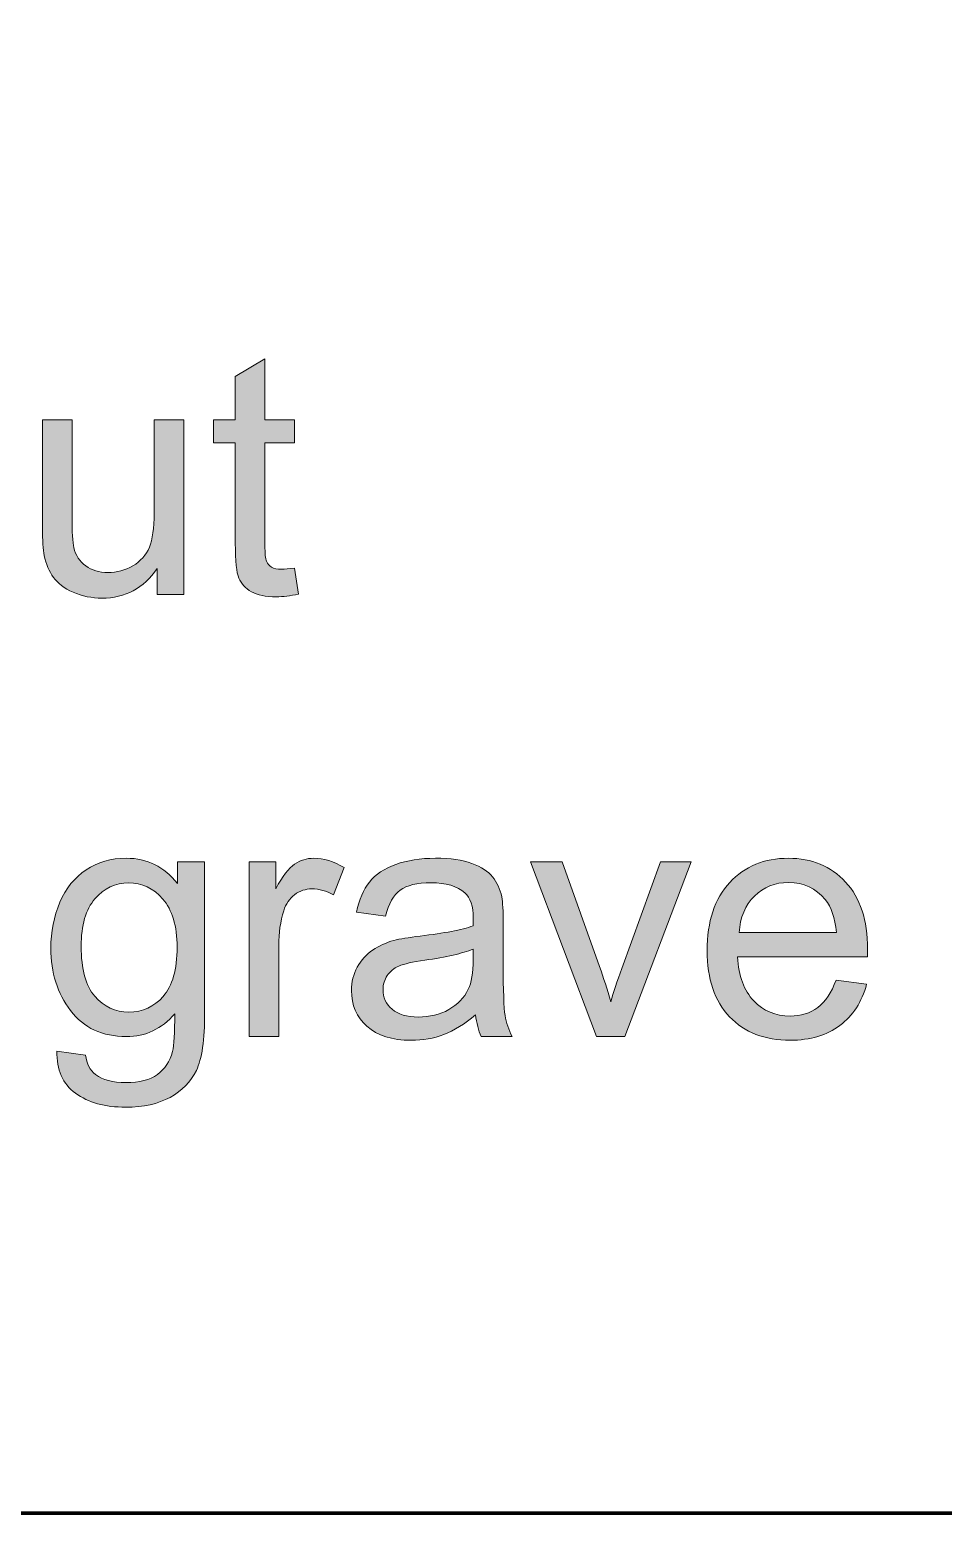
# Model space of a CAD drawing. Header units: centimetres. Extents: x 3.2 to 56.2, y -80.4 to -3.5.
# Drawn here: x 13.858 to 16.693, y -80.387 to -75.782 of the extents above; entities that cross this region are included whole.
import ezdxf

# ---------------------------------------------------------------- set-up
doc = ezdxf.new("R2010")
doc.units = ezdxf.units.CM
doc.header["$MEASUREMENT"] = 0

msp = doc.modelspace()

# ---------------------------------------------------------------- hatches: boundary and pattern name
at = {"true_color": 0x231f20}
h = msp.add_hatch(color=250, dxfattribs=at)
edge = h.paths.add_edge_path()
edge.add_spline(control_points=[(14.6802, -77.4531), (14.6802, -77.4531), (14.6927, -77.5342), (14.6927, -77.5342), (14.667, -77.5396), (14.6438, -77.5424), (14.6237, -77.5424), (14.5904, -77.5424), (14.5647, -77.5371), (14.5462, -77.5265), (14.5279, -77.5159), (14.5151, -77.5022), (14.5076, -77.4849), (14.5001, -77.4677), (14.4965, -77.4315), (14.4965, -77.3764), (14.4965, -77.3764), (14.4965, -77.0642), (14.4965, -77.0642), (14.4965, -77.0642), (14.4286, -77.0642), (14.4286, -77.0642), (14.4286, -77.0642), (14.4286, -76.9932), (14.4286, -76.9932), (14.4286, -76.9932), (14.4965, -76.9932), (14.4965, -76.9932), (14.4965, -76.9932), (14.4965, -76.8592), (14.4965, -76.8592), (14.4965, -76.8592), (14.5883, -76.8041), (14.5883, -76.8041), (14.5883, -76.8041), (14.5883, -76.9932), (14.5883, -76.9932), (14.5883, -76.9932), (14.6802, -76.9932), (14.6802, -76.9932), (14.6802, -76.9932), (14.6802, -77.0642), (14.6802, -77.0642), (14.6802, -77.0642), (14.5883, -77.0642), (14.5883, -77.0642), (14.5883, -77.0642), (14.5883, -77.3816), (14.5883, -77.3816), (14.5883, -77.4079), (14.5899, -77.4247), (14.5932, -77.4322), (14.5963, -77.4397), (14.6015, -77.4456), (14.6089, -77.4501), (14.6162, -77.4545), (14.6266, -77.4567), (14.6402, -77.4567), (14.6503, -77.4567), (14.6637, -77.4555), (14.6802, -77.4531)], knot_values=[0, 0, 0, 0, 1, 1, 1, 2, 2, 2, 3, 3, 3, 4, 4, 4, 5, 5, 5, 6, 6, 6, 7, 7, 7, 8, 8, 8, 9, 9, 9, 10, 10, 10, 11, 11, 11, 12, 12, 12, 13, 13, 13, 14, 14, 14, 15, 15, 15, 16, 16, 16, 17, 17, 17, 18, 18, 18, 19, 19, 19, 20, 20, 20, 20], degree=3, periodic=1)
h = msp.add_hatch(color=250, dxfattribs=at)
edge = h.paths.add_edge_path()
edge.add_spline(control_points=[(14.2541, -77.535), (14.2541, -77.535), (14.2541, -77.4545), (14.2541, -77.4545), (14.212, -77.5159), (14.1549, -77.5465), (14.0827, -77.5465), (14.0508, -77.5465), (14.0211, -77.5404), (13.9934, -77.5283), (13.9657, -77.5159), (13.9452, -77.5006), (13.9318, -77.4821), (13.9184, -77.4635), (13.909, -77.4409), (13.9036, -77.4141), (13.9, -77.396), (13.8981, -77.3675), (13.8981, -77.3285), (13.8981, -77.3285), (13.8981, -76.9932), (13.8981, -76.9932), (13.8981, -76.9932), (13.9899, -76.9932), (13.9899, -76.9932), (13.9899, -76.9932), (13.9899, -77.293), (13.9899, -77.293), (13.9899, -77.3409), (13.9919, -77.3732), (13.9955, -77.3898), (14.0012, -77.4139), (14.0134, -77.4327), (14.0322, -77.4465), (14.0508, -77.4602), (14.0738, -77.4672), (14.1013, -77.4672), (14.1288, -77.4672), (14.1545, -77.4602), (14.1786, -77.4461), (14.2026, -77.432), (14.2196, -77.4127), (14.2297, -77.3885), (14.2396, -77.3643), (14.2447, -77.329), (14.2447, -77.2829), (14.2447, -77.2829), (14.2447, -76.9932), (14.2447, -76.9932), (14.2447, -76.9932), (14.3365, -76.9932), (14.3365, -76.9932), (14.3365, -76.9932), (14.3365, -77.535), (14.3365, -77.535), (14.3365, -77.535), (14.2541, -77.535), (14.2541, -77.535)], knot_values=[0, 0, 0, 0, 1, 1, 1, 2, 2, 2, 3, 3, 3, 4, 4, 4, 5, 5, 5, 6, 6, 6, 7, 7, 7, 8, 8, 8, 9, 9, 9, 10, 10, 10, 11, 11, 11, 12, 12, 12, 13, 13, 13, 14, 14, 14, 15, 15, 15, 16, 16, 16, 17, 17, 17, 18, 18, 18, 19, 19, 19, 19], degree=3, periodic=1)
at = {"true_color": 0x00adef}
h = msp.add_hatch(color=140, dxfattribs=at)
h.paths.add_polyline_path([(12.6964, -78.9071), (12.6964, -78.1595), (13.2361, -78.1595), (13.2361, -78.2472), (12.7955, -78.2472), (12.7955, -78.4769), (13.208, -78.4769), (13.208, -78.5646), (12.7955, -78.5646), (12.7955, -78.8194), (13.2539, -78.8194), (13.2539, -78.9071)])
edge = h.paths.add_edge_path()
edge.add_spline(control_points=[(13.3792, -78.9071), (13.3792, -78.9071), (13.3792, -78.3652), (13.3792, -78.3652), (13.3792, -78.3652), (13.4617, -78.3652), (13.4617, -78.3652), (13.4617, -78.3652), (13.4617, -78.4421), (13.4617, -78.4421), (13.5013, -78.3831), (13.5587, -78.3537), (13.6337, -78.3537), (13.6664, -78.3537), (13.6964, -78.3596), (13.7237, -78.3713), (13.751, -78.383), (13.7715, -78.3985), (13.7851, -78.4174), (13.7987, -78.4364), (13.8083, -78.459), (13.8137, -78.4851), (13.817, -78.5022), (13.8187, -78.5319), (13.8187, -78.5744), (13.8187, -78.5744), (13.8187, -78.9071), (13.8187, -78.9071), (13.8187, -78.9071), (13.7268, -78.9071), (13.7268, -78.9071), (13.7268, -78.9071), (13.7268, -78.5778), (13.7268, -78.5778), (13.7268, -78.5404), (13.7233, -78.5124), (13.7162, -78.494), (13.7091, -78.4755), (13.6964, -78.4608), (13.6783, -78.4496), (13.6602, -78.4387), (13.6388, -78.4331), (13.6144, -78.4331), (13.5754, -78.4331), (13.5419, -78.4454), (13.5135, -78.4703), (13.4851, -78.495), (13.471, -78.5422), (13.471, -78.6114), (13.471, -78.6114), (13.471, -78.9071), (13.471, -78.9071), (13.471, -78.9071), (13.3792, -78.9071), (13.3792, -78.9071), (13.3792, -78.9071), (13.3792, -78.9071), (13.3792, -78.9071)], knot_values=[0, 0, 0, 0, 1, 1, 1, 2, 2, 2, 3, 3, 3, 4, 4, 4, 5, 5, 5, 6, 6, 6, 7, 7, 7, 8, 8, 8, 9, 9, 9, 10, 10, 10, 11, 11, 11, 12, 12, 12, 13, 13, 13, 14, 14, 14, 15, 15, 15, 16, 16, 16, 17, 17, 17, 18, 18, 18, 19, 19, 19, 19], degree=3, periodic=1)
edge = h.paths.add_edge_path()
edge.add_spline(control_points=[(13.9429, -78.952), (13.9429, -78.952), (14.0317, -78.9645), (14.0317, -78.9645), (14.0353, -78.992), (14.0458, -79.012), (14.0628, -79.0247), (14.0856, -79.0416), (14.1168, -79.0501), (14.1563, -79.0501), (14.1987, -79.0501), (14.2316, -79.0416), (14.2548, -79.0247), (14.2779, -79.0078), (14.2935, -78.984), (14.3017, -78.9535), (14.3064, -78.9349), (14.3087, -78.8958), (14.3083, -78.8361), (14.2681, -78.8834), (14.2182, -78.9071), (14.1584, -78.9071), (14.0839, -78.9071), (14.0261, -78.8803), (13.9854, -78.8265), (13.9445, -78.7729), (13.9241, -78.7085), (13.9241, -78.6335), (13.9241, -78.5818), (13.9335, -78.5342), (13.9522, -78.4905), (13.9708, -78.4468), (13.9979, -78.4133), (14.0334, -78.3894), (14.0689, -78.3656), (14.1107, -78.3537), (14.1587, -78.3537), (14.2226, -78.3537), (14.2753, -78.3798), (14.3167, -78.432), (14.3167, -78.432), (14.3167, -78.3652), (14.3167, -78.3652), (14.3167, -78.3652), (14.4013, -78.3652), (14.4013, -78.3652), (14.4013, -78.3652), (14.4013, -78.8331), (14.4013, -78.8331), (14.4013, -78.9175), (14.3927, -78.9772), (14.3755, -79.0123), (14.3585, -79.0475), (14.3311, -79.0753), (14.2941, -79.0957), (14.2568, -79.1161), (14.2111, -79.1263), (14.1568, -79.1263), (14.0922, -79.1263), (14.0402, -79.1119), (14.0005, -79.0828), (13.9607, -79.0539), (13.9415, -79.0102), (13.9429, -78.952), (13.9429, -78.952), (13.9429, -78.952), (13.9429, -78.952)], knot_values=[0, 0, 0, 0, 1, 1, 1, 2, 2, 2, 3, 3, 3, 4, 4, 4, 5, 5, 5, 6, 6, 6, 7, 7, 7, 8, 8, 8, 9, 9, 9, 10, 10, 10, 11, 11, 11, 12, 12, 12, 13, 13, 13, 14, 14, 14, 15, 15, 15, 16, 16, 16, 17, 17, 17, 18, 18, 18, 19, 19, 19, 20, 20, 20, 21, 21, 21, 22, 22, 22, 22], degree=3, periodic=1)
edge = h.paths.add_edge_path()
edge.add_spline(control_points=[(14.0181, -78.6269), (14.0181, -78.6977), (14.0322, -78.7494), (14.0604, -78.7819), (14.0887, -78.8145), (14.1241, -78.8309), (14.1665, -78.8309), (14.2088, -78.8309), (14.2441, -78.8147), (14.2728, -78.7823), (14.3014, -78.7499), (14.3157, -78.6991), (14.3157, -78.6299), (14.3157, -78.5638), (14.3009, -78.5138), (14.2715, -78.4802), (14.2421, -78.4467), (14.2066, -78.4299), (14.1651, -78.4299), (14.1242, -78.4299), (14.0896, -78.4465), (14.0609, -78.4795), (14.0324, -78.5126), (14.0181, -78.5617), (14.0181, -78.6269), (14.0181, -78.6269), (14.0181, -78.6269), (14.0181, -78.6269)], knot_values=[0, 0, 0, 0, 1, 1, 1, 2, 2, 2, 3, 3, 3, 4, 4, 4, 5, 5, 5, 6, 6, 6, 7, 7, 7, 8, 8, 8, 9, 9, 9, 9], degree=3, periodic=1)
edge = h.paths.add_edge_path()
edge.add_spline(control_points=[(14.5394, -78.9071), (14.5394, -78.9071), (14.5394, -78.3652), (14.5394, -78.3652), (14.5394, -78.3652), (14.6219, -78.3652), (14.6219, -78.3652), (14.6219, -78.3652), (14.6219, -78.4482), (14.6219, -78.4482), (14.6429, -78.4098), (14.6624, -78.3844), (14.6804, -78.3722), (14.6983, -78.3598), (14.7179, -78.3537), (14.7393, -78.3537), (14.7703, -78.3537), (14.8018, -78.3635), (14.8338, -78.3828), (14.8338, -78.3828), (14.8011, -78.4675), (14.8011, -78.4675), (14.7788, -78.455), (14.7566, -78.4487), (14.7343, -78.4487), (14.7143, -78.4487), (14.6964, -78.4548), (14.6806, -78.4668), (14.6647, -78.4788), (14.6534, -78.4955), (14.6466, -78.5169), (14.6363, -78.5495), (14.6313, -78.5852), (14.6313, -78.624), (14.6313, -78.624), (14.6313, -78.9071), (14.6313, -78.9071), (14.6313, -78.9071), (14.5394, -78.9071), (14.5394, -78.9071), (14.5394, -78.9071), (14.5394, -78.9071), (14.5394, -78.9071)], knot_values=[0, 0, 0, 0, 1, 1, 1, 2, 2, 2, 3, 3, 3, 4, 4, 4, 5, 5, 5, 6, 6, 6, 7, 7, 7, 8, 8, 8, 9, 9, 9, 10, 10, 10, 11, 11, 11, 12, 12, 12, 13, 13, 13, 14, 14, 14, 14], degree=3, periodic=1)
edge = h.paths.add_edge_path()
edge.add_spline(control_points=[(15.242, -78.8392), (15.2079, -78.8683), (15.175, -78.8886), (15.1436, -78.9006), (15.1121, -78.9126), (15.0783, -78.9185), (15.0421, -78.9185), (14.9826, -78.9185), (14.9369, -78.9041), (14.9048, -78.8751), (14.8728, -78.8462), (14.8568, -78.8091), (14.8568, -78.764), (14.8568, -78.7376), (14.8629, -78.7134), (14.8749, -78.6915), (14.8871, -78.6696), (14.9029, -78.6522), (14.9224, -78.6389), (14.9421, -78.6257), (14.964, -78.6156), (14.9885, -78.6088), (15.0066, -78.6041), (15.0339, -78.5996), (15.0703, -78.5951), (15.1444, -78.5864), (15.1993, -78.5758), (15.2342, -78.5636), (15.2346, -78.5511), (15.2347, -78.543), (15.2347, -78.5397), (15.2347, -78.5025), (15.226, -78.4762), (15.2086, -78.4609), (15.1851, -78.4402), (15.1502, -78.4299), (15.1039, -78.4299), (15.0606, -78.4299), (15.0285, -78.4376), (15.008, -78.4527), (14.9873, -78.4679), (14.9722, -78.4947), (14.9623, -78.5333), (14.9623, -78.5333), (14.8725, -78.5208), (14.8725, -78.5208), (14.8806, -78.4823), (14.894, -78.4512), (14.9128, -78.4275), (14.9316, -78.4038), (14.9588, -78.3858), (14.9943, -78.3729), (15.0296, -78.3602), (15.0708, -78.3537), (15.1175, -78.3537), (15.1638, -78.3537), (15.2015, -78.3591), (15.2306, -78.3701), (15.2594, -78.381), (15.2809, -78.3946), (15.2944, -78.4112), (15.308, -78.4277), (15.3176, -78.4486), (15.3231, -78.4738), (15.3261, -78.4895), (15.3277, -78.5176), (15.3277, -78.5582), (15.3277, -78.5582), (15.3277, -78.68), (15.3277, -78.68), (15.3277, -78.7651), (15.3296, -78.8188), (15.3334, -78.8416), (15.3371, -78.8644), (15.3447, -78.8862), (15.3558, -78.9071), (15.3558, -78.9071), (15.2598, -78.9071), (15.2598, -78.9071), (15.2506, -78.8878), (15.2447, -78.8651), (15.242, -78.8392), (15.242, -78.8392), (15.242, -78.8392), (15.242, -78.8392)], knot_values=[0, 0, 0, 0, 1, 1, 1, 2, 2, 2, 3, 3, 3, 4, 4, 4, 5, 5, 5, 6, 6, 6, 7, 7, 7, 8, 8, 8, 9, 9, 9, 10, 10, 10, 11, 11, 11, 12, 12, 12, 13, 13, 13, 14, 14, 14, 15, 15, 15, 16, 16, 16, 17, 17, 17, 18, 18, 18, 19, 19, 19, 20, 20, 20, 21, 21, 21, 22, 22, 22, 23, 23, 23, 24, 24, 24, 25, 25, 25, 26, 26, 26, 27, 27, 27, 28, 28, 28, 28], degree=3, periodic=1)
edge = h.paths.add_edge_path()
edge.add_spline(control_points=[(15.2347, -78.6356), (15.2013, -78.6492), (15.1512, -78.6607), (15.0844, -78.6701), (15.0465, -78.6755), (15.0197, -78.6816), (15.004, -78.6883), (14.9883, -78.6951), (14.9763, -78.7051), (14.9678, -78.7179), (14.9593, -78.731), (14.9549, -78.7454), (14.9549, -78.7614), (14.9549, -78.7856), (14.9642, -78.806), (14.9828, -78.8222), (15.0014, -78.8383), (15.0285, -78.8465), (15.0642, -78.8465), (15.0995, -78.8465), (15.131, -78.8388), (15.1587, -78.8234), (15.1862, -78.8081), (15.2065, -78.787), (15.2194, -78.7604), (15.2293, -78.7397), (15.2342, -78.7092), (15.2342, -78.669), (15.2342, -78.669), (15.2347, -78.6356), (15.2347, -78.6356), (15.2347, -78.6356), (15.2347, -78.6356), (15.2347, -78.6356)], knot_values=[0, 0, 0, 0, 1, 1, 1, 2, 2, 2, 3, 3, 3, 4, 4, 4, 5, 5, 5, 6, 6, 6, 7, 7, 7, 8, 8, 8, 9, 9, 9, 10, 10, 10, 11, 11, 11, 11], degree=3, periodic=1)
edge = h.paths.add_edge_path()
edge.add_spline(control_points=[(15.6169, -78.9071), (15.6169, -78.9071), (15.4124, -78.3652), (15.4124, -78.3652), (15.4124, -78.3652), (15.5107, -78.3652), (15.5107, -78.3652), (15.5107, -78.3652), (15.6266, -78.6897), (15.6266, -78.6897), (15.6391, -78.7247), (15.6508, -78.7611), (15.6614, -78.7988), (15.6696, -78.7703), (15.6809, -78.736), (15.6957, -78.6958), (15.6957, -78.6958), (15.8161, -78.3652), (15.8161, -78.3652), (15.8161, -78.3652), (15.9104, -78.3652), (15.9104, -78.3652), (15.9104, -78.3652), (15.7052, -78.9071), (15.7052, -78.9071), (15.7052, -78.9071), (15.6169, -78.9071), (15.6169, -78.9071), (15.6169, -78.9071), (15.6169, -78.9071), (15.6169, -78.9071)], knot_values=[0, 0, 0, 0, 1, 1, 1, 2, 2, 2, 3, 3, 3, 4, 4, 4, 5, 5, 5, 6, 6, 6, 7, 7, 7, 8, 8, 8, 9, 9, 9, 10, 10, 10, 10], degree=3, periodic=1)
edge = h.paths.add_edge_path()
edge.add_spline(control_points=[(16.3604, -78.7317), (16.3604, -78.7317), (16.4554, -78.7442), (16.4554, -78.7442), (16.4406, -78.7994), (16.4129, -78.8423), (16.3726, -78.8728), (16.3322, -78.9032), (16.2807, -78.9185), (16.2179, -78.9185), (16.1389, -78.9185), (16.0762, -78.8942), (16.03, -78.8455), (15.9837, -78.7969), (15.9605, -78.7285), (15.9605, -78.6407), (15.9605, -78.5498), (15.9838, -78.4792), (16.0306, -78.4291), (16.0774, -78.3788), (16.1382, -78.3537), (16.2128, -78.3537), (16.285, -78.3537), (16.344, -78.3783), (16.3898, -78.4275), (16.4355, -78.4768), (16.4585, -78.546), (16.4585, -78.6353), (16.4585, -78.6407), (16.4583, -78.6488), (16.458, -78.6596), (16.458, -78.6596), (16.0545, -78.6596), (16.0545, -78.6596), (16.058, -78.719), (16.0747, -78.7646), (16.1049, -78.796), (16.135, -78.8275), (16.1728, -78.8434), (16.2179, -78.8434), (16.2515, -78.8434), (16.2802, -78.8345), (16.3038, -78.8168), (16.3277, -78.799), (16.3465, -78.7706), (16.3604, -78.7317), (16.3604, -78.7317), (16.3604, -78.7317), (16.3604, -78.7317)], knot_values=[0, 0, 0, 0, 1, 1, 1, 2, 2, 2, 3, 3, 3, 4, 4, 4, 5, 5, 5, 6, 6, 6, 7, 7, 7, 8, 8, 8, 9, 9, 9, 10, 10, 10, 11, 11, 11, 12, 12, 12, 13, 13, 13, 14, 14, 14, 15, 15, 15, 16, 16, 16, 16], degree=3, periodic=1)
edge = h.paths.add_edge_path()
edge.add_spline(control_points=[(16.0597, -78.5845), (16.0597, -78.5845), (16.3614, -78.5845), (16.3614, -78.5845), (16.3574, -78.5389), (16.3458, -78.5048), (16.3268, -78.482), (16.2977, -78.4467), (16.2598, -78.4289), (16.2133, -78.4289), (16.1712, -78.4289), (16.1359, -78.443), (16.1072, -78.4712), (16.0787, -78.4994), (16.0628, -78.5371), (16.0597, -78.5845)], knot_values=[0, 0, 0, 0, 1, 1, 1, 2, 2, 2, 3, 3, 3, 4, 4, 4, 5, 5, 5, 5], degree=3, periodic=1)

# ---------------------------------------------------------------- linework, layer by layer
at = {"color": 240, "lineweight": 211, "true_color": 0xed1c24}
msp.add_open_spline([(5.3105, -42.9), (5.3105, -42.9), (54.0873, -42.9), (54.0873, -42.9), (55.2534, -42.9), (56.2073, -43.854), (56.2073, -45.02), (56.2073, -45.02), (56.2073, -78.2666), (56.2073, -78.2666), (56.2073, -79.4326), (55.2534, -80.3866), (54.0873, -80.3866), (54.0873, -80.3866), (5.3105, -80.3866), (5.3105, -80.3866), (4.1445, -80.3866), (3.1905, -79.4326), (3.1905, -78.2666), (3.1905, -78.2666), (3.1905, -45.02), (3.1905, -45.02), (3.1905, -43.854), (4.1445, -42.9), (5.3105, -42.9)], degree=3, knots=[0, 0, 0, 0, 1, 1, 1, 2, 2, 2, 3, 3, 3, 4, 4, 4, 5, 5, 5, 6, 6, 6, 7, 7, 7, 8, 8, 8, 8], dxfattribs=at)
at = {"lineweight": 0}
for points, knots in [([(14.6802, -77.4531), (14.6802, -77.4531), (14.6927, -77.5342), (14.6927, -77.5342), (14.667, -77.5396), (14.6438, -77.5424), (14.6237, -77.5424), (14.5904, -77.5424), (14.5647, -77.5371), (14.5462, -77.5265), (14.5279, -77.5159), (14.5151, -77.5022), (14.5076, -77.4849), (14.5001, -77.4677), (14.4965, -77.4315), (14.4965, -77.3764), (14.4965, -77.3764), (14.4965, -77.0642), (14.4965, -77.0642), (14.4965, -77.0642), (14.4286, -77.0642), (14.4286, -77.0642), (14.4286, -77.0642), (14.4286, -76.9932), (14.4286, -76.9932), (14.4286, -76.9932), (14.4965, -76.9932), (14.4965, -76.9932), (14.4965, -76.9932), (14.4965, -76.8592), (14.4965, -76.8592), (14.4965, -76.8592), (14.5883, -76.8041), (14.5883, -76.8041), (14.5883, -76.8041), (14.5883, -76.9932), (14.5883, -76.9932), (14.5883, -76.9932), (14.6802, -76.9932), (14.6802, -76.9932), (14.6802, -76.9932), (14.6802, -77.0642), (14.6802, -77.0642), (14.6802, -77.0642), (14.5883, -77.0642), (14.5883, -77.0642), (14.5883, -77.0642), (14.5883, -77.3816), (14.5883, -77.3816), (14.5883, -77.4079), (14.5899, -77.4247), (14.5932, -77.4322), (14.5963, -77.4397), (14.6015, -77.4456), (14.6089, -77.4501), (14.6162, -77.4545), (14.6266, -77.4567), (14.6402, -77.4567), (14.6503, -77.4567), (14.6637, -77.4555), (14.6802, -77.4531)], [0, 0, 0, 0, 1, 1, 1, 2, 2, 2, 3, 3, 3, 4, 4, 4, 5, 5, 5, 6, 6, 6, 7, 7, 7, 8, 8, 8, 9, 9, 9, 10, 10, 10, 11, 11, 11, 12, 12, 12, 13, 13, 13, 14, 14, 14, 15, 15, 15, 16, 16, 16, 17, 17, 17, 18, 18, 18, 19, 19, 19, 20, 20, 20, 20]), ([(14.2541, -77.535), (14.2541, -77.535), (14.2541, -77.4545), (14.2541, -77.4545), (14.212, -77.5159), (14.1549, -77.5465), (14.0827, -77.5465), (14.0508, -77.5465), (14.0211, -77.5404), (13.9934, -77.5283), (13.9657, -77.5159), (13.9452, -77.5006), (13.9318, -77.4821), (13.9184, -77.4635), (13.909, -77.4409), (13.9036, -77.4141), (13.9, -77.396), (13.8981, -77.3675), (13.8981, -77.3285), (13.8981, -77.3285), (13.8981, -76.9932), (13.8981, -76.9932), (13.8981, -76.9932), (13.9899, -76.9932), (13.9899, -76.9932), (13.9899, -76.9932), (13.9899, -77.293), (13.9899, -77.293), (13.9899, -77.3409), (13.9919, -77.3732), (13.9955, -77.3898), (14.0012, -77.4139), (14.0134, -77.4327), (14.0322, -77.4465), (14.0508, -77.4602), (14.0738, -77.4672), (14.1013, -77.4672), (14.1288, -77.4672), (14.1545, -77.4602), (14.1786, -77.4461), (14.2026, -77.432), (14.2196, -77.4127), (14.2297, -77.3885), (14.2396, -77.3643), (14.2447, -77.329), (14.2447, -77.2829), (14.2447, -77.2829), (14.2447, -76.9932), (14.2447, -76.9932), (14.2447, -76.9932), (14.3365, -76.9932), (14.3365, -76.9932), (14.3365, -76.9932), (14.3365, -77.535), (14.3365, -77.535), (14.3365, -77.535), (14.2541, -77.535), (14.2541, -77.535)], [0, 0, 0, 0, 1, 1, 1, 2, 2, 2, 3, 3, 3, 4, 4, 4, 5, 5, 5, 6, 6, 6, 7, 7, 7, 8, 8, 8, 9, 9, 9, 10, 10, 10, 11, 11, 11, 12, 12, 12, 13, 13, 13, 14, 14, 14, 15, 15, 15, 16, 16, 16, 17, 17, 17, 18, 18, 18, 19, 19, 19, 19]), ([(13.9429, -78.952), (13.9429, -78.952), (14.0317, -78.9645), (14.0317, -78.9645), (14.0353, -78.992), (14.0458, -79.012), (14.0628, -79.0247), (14.0856, -79.0416), (14.1168, -79.0501), (14.1563, -79.0501), (14.1987, -79.0501), (14.2316, -79.0416), (14.2548, -79.0247), (14.2779, -79.0078), (14.2935, -78.984), (14.3017, -78.9535), (14.3064, -78.9349), (14.3087, -78.8958), (14.3083, -78.8361), (14.2681, -78.8834), (14.2182, -78.9071), (14.1584, -78.9071), (14.0839, -78.9071), (14.0261, -78.8803), (13.9854, -78.8265), (13.9445, -78.7729), (13.9241, -78.7085), (13.9241, -78.6335), (13.9241, -78.5818), (13.9335, -78.5342), (13.9522, -78.4905), (13.9708, -78.4468), (13.9979, -78.4133), (14.0334, -78.3894), (14.0689, -78.3656), (14.1107, -78.3537), (14.1587, -78.3537), (14.2226, -78.3537), (14.2753, -78.3798), (14.3167, -78.432), (14.3167, -78.432), (14.3167, -78.3652), (14.3167, -78.3652), (14.3167, -78.3652), (14.4013, -78.3652), (14.4013, -78.3652), (14.4013, -78.3652), (14.4013, -78.8331), (14.4013, -78.8331), (14.4013, -78.9175), (14.3927, -78.9772), (14.3755, -79.0123), (14.3585, -79.0475), (14.3311, -79.0753), (14.2941, -79.0957), (14.2568, -79.1161), (14.2111, -79.1263), (14.1568, -79.1263), (14.0922, -79.1263), (14.0402, -79.1119), (14.0005, -79.0828), (13.9607, -79.0539), (13.9415, -79.0102), (13.9429, -78.952), (13.9429, -78.952), (13.9429, -78.952), (13.9429, -78.952)], [0, 0, 0, 0, 1, 1, 1, 2, 2, 2, 3, 3, 3, 4, 4, 4, 5, 5, 5, 6, 6, 6, 7, 7, 7, 8, 8, 8, 9, 9, 9, 10, 10, 10, 11, 11, 11, 12, 12, 12, 13, 13, 13, 14, 14, 14, 15, 15, 15, 16, 16, 16, 17, 17, 17, 18, 18, 18, 19, 19, 19, 20, 20, 20, 21, 21, 21, 22, 22, 22, 22]), ([(14.5394, -78.9071), (14.5394, -78.9071), (14.5394, -78.3652), (14.5394, -78.3652), (14.5394, -78.3652), (14.6219, -78.3652), (14.6219, -78.3652), (14.6219, -78.3652), (14.6219, -78.4482), (14.6219, -78.4482), (14.6429, -78.4098), (14.6624, -78.3844), (14.6804, -78.3722), (14.6983, -78.3598), (14.7179, -78.3537), (14.7393, -78.3537), (14.7703, -78.3537), (14.8018, -78.3635), (14.8338, -78.3828), (14.8338, -78.3828), (14.8011, -78.4675), (14.8011, -78.4675), (14.7788, -78.455), (14.7566, -78.4487), (14.7343, -78.4487), (14.7143, -78.4487), (14.6964, -78.4548), (14.6806, -78.4668), (14.6647, -78.4788), (14.6534, -78.4955), (14.6466, -78.5169), (14.6363, -78.5495), (14.6313, -78.5852), (14.6313, -78.624), (14.6313, -78.624), (14.6313, -78.9071), (14.6313, -78.9071), (14.6313, -78.9071), (14.5394, -78.9071), (14.5394, -78.9071), (14.5394, -78.9071), (14.5394, -78.9071), (14.5394, -78.9071)], [0, 0, 0, 0, 1, 1, 1, 2, 2, 2, 3, 3, 3, 4, 4, 4, 5, 5, 5, 6, 6, 6, 7, 7, 7, 8, 8, 8, 9, 9, 9, 10, 10, 10, 11, 11, 11, 12, 12, 12, 13, 13, 13, 14, 14, 14, 14]), ([(15.242, -78.8392), (15.2079, -78.8683), (15.175, -78.8886), (15.1436, -78.9006), (15.1121, -78.9126), (15.0783, -78.9185), (15.0421, -78.9185), (14.9826, -78.9185), (14.9369, -78.9041), (14.9048, -78.8751), (14.8728, -78.8462), (14.8568, -78.8091), (14.8568, -78.764), (14.8568, -78.7376), (14.8629, -78.7134), (14.8749, -78.6915), (14.8871, -78.6696), (14.9029, -78.6522), (14.9224, -78.6389), (14.9421, -78.6257), (14.964, -78.6156), (14.9885, -78.6088), (15.0066, -78.6041), (15.0339, -78.5996), (15.0703, -78.5951), (15.1444, -78.5864), (15.1993, -78.5758), (15.2342, -78.5636), (15.2346, -78.5511), (15.2347, -78.543), (15.2347, -78.5397), (15.2347, -78.5025), (15.226, -78.4762), (15.2086, -78.4609), (15.1851, -78.4402), (15.1502, -78.4299), (15.1039, -78.4299), (15.0606, -78.4299), (15.0285, -78.4376), (15.008, -78.4527), (14.9873, -78.4679), (14.9722, -78.4947), (14.9623, -78.5333), (14.9623, -78.5333), (14.8725, -78.5208), (14.8725, -78.5208), (14.8806, -78.4823), (14.894, -78.4512), (14.9128, -78.4275), (14.9316, -78.4038), (14.9588, -78.3858), (14.9943, -78.3729), (15.0296, -78.3602), (15.0708, -78.3537), (15.1175, -78.3537), (15.1638, -78.3537), (15.2015, -78.3591), (15.2306, -78.3701), (15.2594, -78.381), (15.2809, -78.3946), (15.2944, -78.4112), (15.308, -78.4277), (15.3176, -78.4486), (15.3231, -78.4738), (15.3261, -78.4895), (15.3277, -78.5176), (15.3277, -78.5582), (15.3277, -78.5582), (15.3277, -78.68), (15.3277, -78.68), (15.3277, -78.7651), (15.3296, -78.8188), (15.3334, -78.8416), (15.3371, -78.8644), (15.3447, -78.8862), (15.3558, -78.9071), (15.3558, -78.9071), (15.2598, -78.9071), (15.2598, -78.9071), (15.2506, -78.8878), (15.2447, -78.8651), (15.242, -78.8392), (15.242, -78.8392), (15.242, -78.8392), (15.242, -78.8392)], [0, 0, 0, 0, 1, 1, 1, 2, 2, 2, 3, 3, 3, 4, 4, 4, 5, 5, 5, 6, 6, 6, 7, 7, 7, 8, 8, 8, 9, 9, 9, 10, 10, 10, 11, 11, 11, 12, 12, 12, 13, 13, 13, 14, 14, 14, 15, 15, 15, 16, 16, 16, 17, 17, 17, 18, 18, 18, 19, 19, 19, 20, 20, 20, 21, 21, 21, 22, 22, 22, 23, 23, 23, 24, 24, 24, 25, 25, 25, 26, 26, 26, 27, 27, 27, 28, 28, 28, 28]), ([(16.3604, -78.7317), (16.3604, -78.7317), (16.4554, -78.7442), (16.4554, -78.7442), (16.4406, -78.7994), (16.4129, -78.8423), (16.3726, -78.8728), (16.3322, -78.9032), (16.2807, -78.9185), (16.2179, -78.9185), (16.1389, -78.9185), (16.0762, -78.8942), (16.03, -78.8455), (15.9837, -78.7969), (15.9605, -78.7285), (15.9605, -78.6407), (15.9605, -78.5498), (15.9838, -78.4792), (16.0306, -78.4291), (16.0774, -78.3788), (16.1382, -78.3537), (16.2128, -78.3537), (16.285, -78.3537), (16.344, -78.3783), (16.3898, -78.4275), (16.4355, -78.4768), (16.4585, -78.546), (16.4585, -78.6353), (16.4585, -78.6407), (16.4583, -78.6488), (16.458, -78.6596), (16.458, -78.6596), (16.0545, -78.6596), (16.0545, -78.6596), (16.058, -78.719), (16.0747, -78.7646), (16.1049, -78.796), (16.135, -78.8275), (16.1728, -78.8434), (16.2179, -78.8434), (16.2515, -78.8434), (16.2802, -78.8345), (16.3038, -78.8168), (16.3277, -78.799), (16.3465, -78.7706), (16.3604, -78.7317), (16.3604, -78.7317), (16.3604, -78.7317), (16.3604, -78.7317)], [0, 0, 0, 0, 1, 1, 1, 2, 2, 2, 3, 3, 3, 4, 4, 4, 5, 5, 5, 6, 6, 6, 7, 7, 7, 8, 8, 8, 9, 9, 9, 10, 10, 10, 11, 11, 11, 12, 12, 12, 13, 13, 13, 14, 14, 14, 15, 15, 15, 16, 16, 16, 16]), ([(15.6169, -78.9071), (15.6169, -78.9071), (15.4124, -78.3652), (15.4124, -78.3652), (15.4124, -78.3652), (15.5107, -78.3652), (15.5107, -78.3652), (15.5107, -78.3652), (15.6266, -78.6897), (15.6266, -78.6897), (15.6391, -78.7247), (15.6508, -78.7611), (15.6614, -78.7988), (15.6696, -78.7703), (15.6809, -78.736), (15.6957, -78.6958), (15.6957, -78.6958), (15.8161, -78.3652), (15.8161, -78.3652), (15.8161, -78.3652), (15.9104, -78.3652), (15.9104, -78.3652), (15.9104, -78.3652), (15.7052, -78.9071), (15.7052, -78.9071), (15.7052, -78.9071), (15.6169, -78.9071), (15.6169, -78.9071), (15.6169, -78.9071), (15.6169, -78.9071), (15.6169, -78.9071)], [0, 0, 0, 0, 1, 1, 1, 2, 2, 2, 3, 3, 3, 4, 4, 4, 5, 5, 5, 6, 6, 6, 7, 7, 7, 8, 8, 8, 9, 9, 9, 10, 10, 10, 10]), ([(14.0181, -78.6269), (14.0181, -78.6977), (14.0322, -78.7494), (14.0604, -78.7819), (14.0887, -78.8145), (14.1241, -78.8309), (14.1665, -78.8309), (14.2088, -78.8309), (14.2441, -78.8147), (14.2728, -78.7823), (14.3014, -78.7499), (14.3157, -78.6991), (14.3157, -78.6299), (14.3157, -78.5638), (14.3009, -78.5138), (14.2715, -78.4802), (14.2421, -78.4467), (14.2066, -78.4299), (14.1651, -78.4299), (14.1242, -78.4299), (14.0896, -78.4465), (14.0609, -78.4795), (14.0324, -78.5126), (14.0181, -78.5617), (14.0181, -78.6269), (14.0181, -78.6269), (14.0181, -78.6269), (14.0181, -78.6269)], [0, 0, 0, 0, 1, 1, 1, 2, 2, 2, 3, 3, 3, 4, 4, 4, 5, 5, 5, 6, 6, 6, 7, 7, 7, 8, 8, 8, 9, 9, 9, 9]), ([(16.0597, -78.5845), (16.0597, -78.5845), (16.3614, -78.5845), (16.3614, -78.5845), (16.3574, -78.5389), (16.3458, -78.5048), (16.3268, -78.482), (16.2977, -78.4467), (16.2598, -78.4289), (16.2133, -78.4289), (16.1712, -78.4289), (16.1359, -78.443), (16.1072, -78.4712), (16.0787, -78.4994), (16.0628, -78.5371), (16.0597, -78.5845)], [0, 0, 0, 0, 1, 1, 1, 2, 2, 2, 3, 3, 3, 4, 4, 4, 5, 5, 5, 5]), ([(15.2347, -78.6356), (15.2013, -78.6492), (15.1512, -78.6607), (15.0844, -78.6701), (15.0465, -78.6755), (15.0197, -78.6816), (15.004, -78.6883), (14.9883, -78.6951), (14.9763, -78.7051), (14.9678, -78.7179), (14.9593, -78.731), (14.9549, -78.7454), (14.9549, -78.7614), (14.9549, -78.7856), (14.9642, -78.806), (14.9828, -78.8222), (15.0014, -78.8383), (15.0285, -78.8465), (15.0642, -78.8465), (15.0995, -78.8465), (15.131, -78.8388), (15.1587, -78.8234), (15.1862, -78.8081), (15.2065, -78.787), (15.2194, -78.7604), (15.2293, -78.7397), (15.2342, -78.7092), (15.2342, -78.669), (15.2342, -78.669), (15.2347, -78.6356), (15.2347, -78.6356), (15.2347, -78.6356), (15.2347, -78.6356), (15.2347, -78.6356)], [0, 0, 0, 0, 1, 1, 1, 2, 2, 2, 3, 3, 3, 4, 4, 4, 5, 5, 5, 6, 6, 6, 7, 7, 7, 8, 8, 8, 9, 9, 9, 10, 10, 10, 11, 11, 11, 11])]:
    msp.add_open_spline(points, degree=3, knots=knots, dxfattribs=at)

doc.saveas('drawing.dxf')
